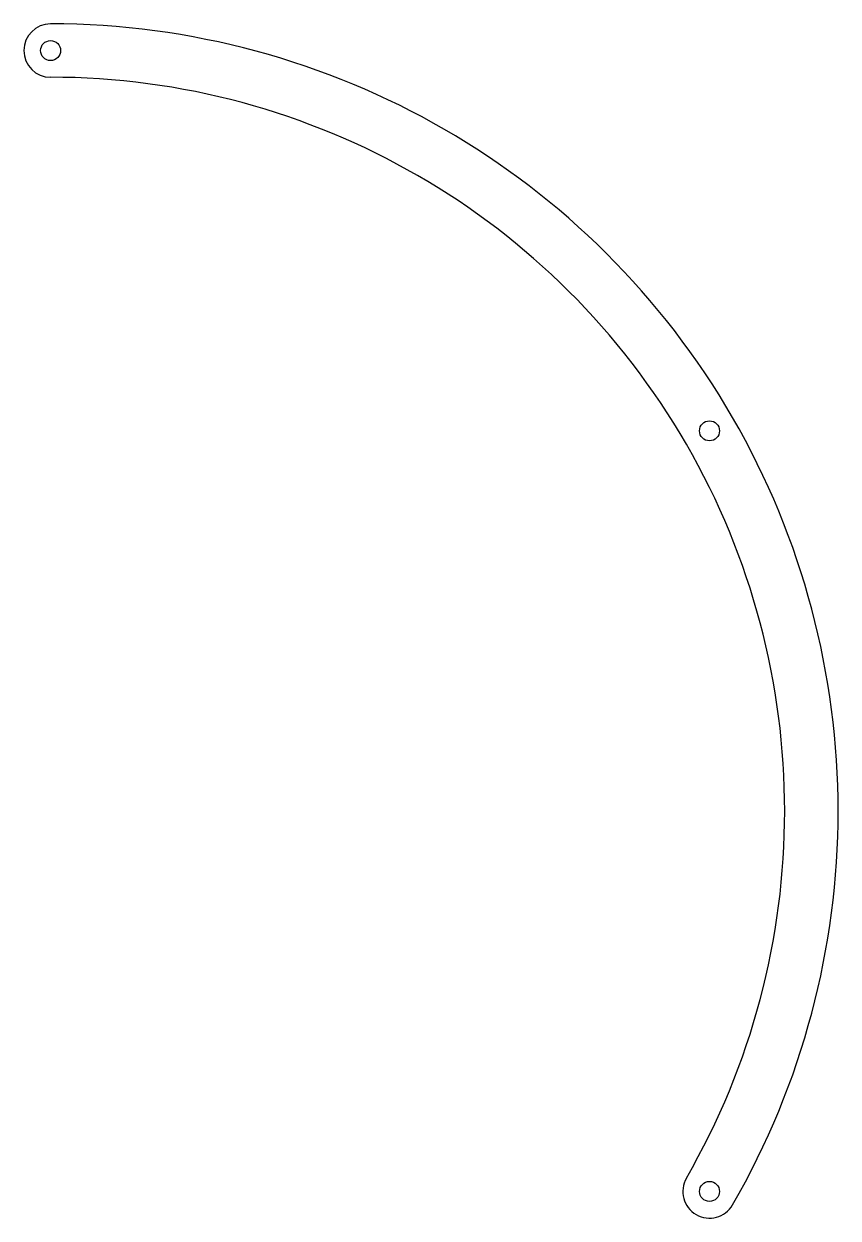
# Model space of a CAD drawing. Header units: millimetres. Extents: x -4 to 118, y -61 to 118.
import ezdxf

# ---------------------------------------------------------------- set-up
doc = ezdxf.new("R2010")
doc.units = ezdxf.units.MM

msp = doc.modelspace()

# ---------------------------------------------------------------- linework, layer by layer
at = {"color": 7, "linetype": 'Continuous', "lineweight": 25}
for centre in [(0, 114), (98.73, 57), (98.73, -57)]:
    msp.add_circle(centre, 1.5, dxfattribs=at)
for centre, radius, start, end in [((0, 114), 4, 90, 270), ((0, 0), 118, 330, 90), ((0, 0), 110, 330, 90), ((98.73, -57), 4, 150, 330)]:
    msp.add_arc(centre, radius, start, end, dxfattribs=at)

doc.saveas('drawing.dxf')
